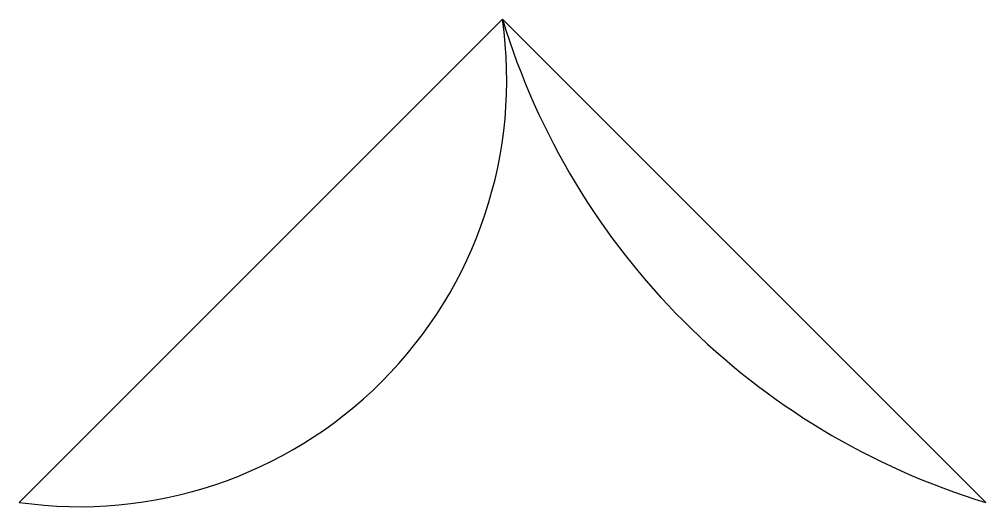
# Model space of a CAD drawing. Extents: x 10 to 210, y 9 to 110.
import ezdxf

# ---------------------------------------------------------------- set-up
doc = ezdxf.new("R2010")
doc.units = 0

msp = doc.modelspace()

# ---------------------------------------------------------------- linework, layer by layer
at = {"color": 7}
msp.add_lwpolyline([(10, 10), (110, 110), (210, 10)], dxfattribs=at)
at = {"color": 8}
msp.add_lwpolyline([(10, 10, 0.5), (110, 110, 0.25), (210, 10)], format="xyb", dxfattribs=at)

doc.saveas('drawing.dxf')
